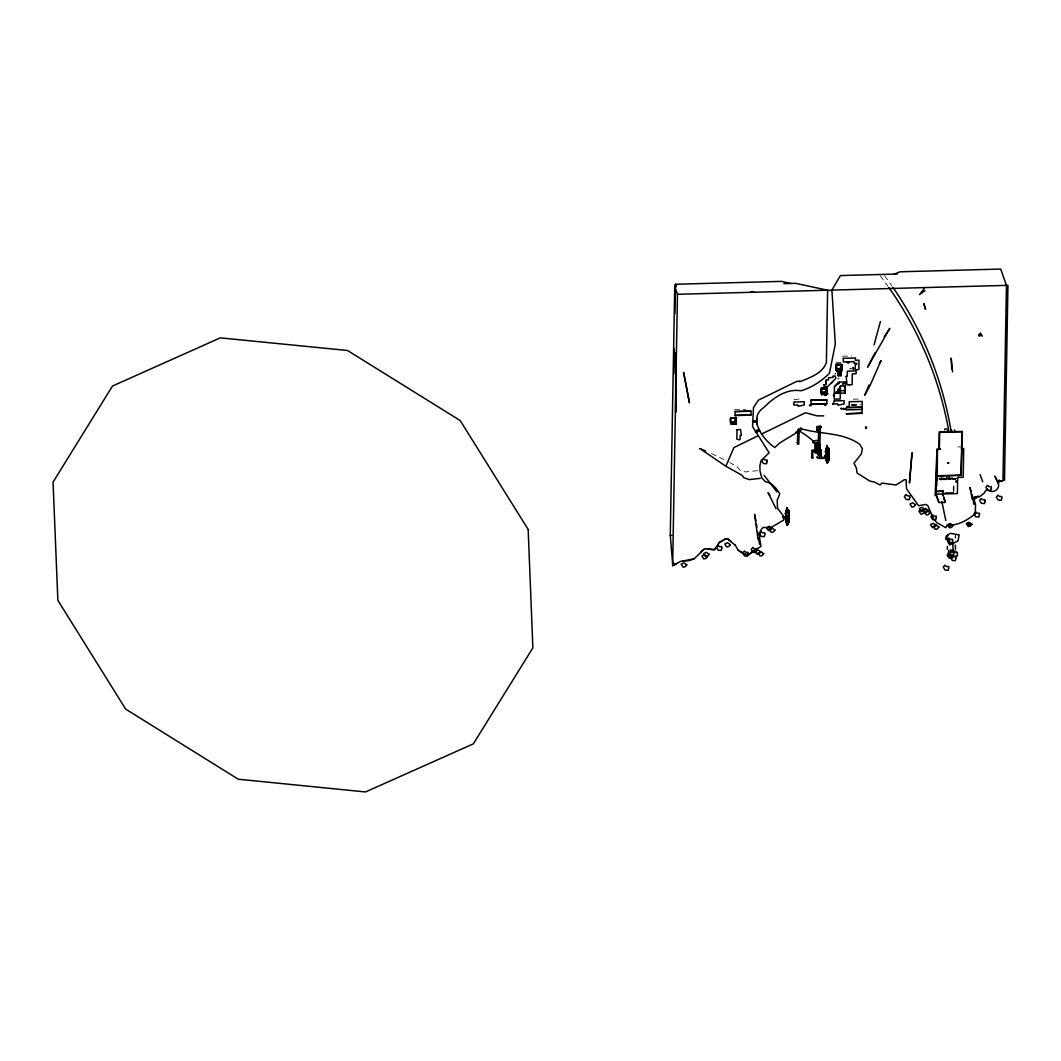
<?xml version="1.0" encoding="UTF-8"?>
<svg xmlns="http://www.w3.org/2000/svg" width="1061" height="1061" viewBox="0 0 1061 1061"><rect width="100%" height="100%" fill="white"/><g stroke="black" fill="none" stroke-linecap="round" stroke-linejoin="round"><path stroke-width="0.75" stroke-dasharray="5 3.75" d="M939.582 478.79L940.325 479.93L938.998 478.617M941.359 479.904C939.277 476.336 941.425 481.707 941.744 478.591C943.799 479.89 943.773 477.211 944.462 479.347M941.863 479.89L941.637 478.683M942.234 492.834L942.34 490.885M942.897 479.864L942.672 478.697M942.672 492.914L942.712 490.792M943.11 492.98L943.149 490.5L937.805 490.646M943.415 479.851L943.189 478.644M944.462 430.169L944.489 428.923L947.433 428.843M943.534 493.033L943.587 490.195L936.505 490.394M944.754 430.023L944.728 429.148L947.181 429.082M944.449 479.824L944.21 478.657M946.001 479.784L945.736 478.564L944.767 478.551L946.001 479.784L946.478 478.445L947.539 479.731L947.937 478.431L949.608 479.678L949.104 479.214M946.505 479.771L946.279 478.551M947.314 478.577L946.266 479.028M948.057 479.718L947.831 478.511M949.091 479.691L948.852 478.538M950.643 479.652L950.377 478.445L949.409 478.431L950.643 479.652L951.12 478.312L952.181 479.612L952.579 478.299L954.25 479.559L953.746 479.095M949.476 477.994L949.515 476.031M951.147 479.638L950.921 478.431M951.956 478.445L950.948 478.869M952.698 479.599L952.473 478.392M953.255 491.243L953.362 484.85M953.733 479.572L953.494 478.405M953.587 491.19L953.693 485.023M953.919 491.137L954.025 485.195M955.285 479.532C953.348 476.482 955.006 480.792 956.279 478.166M955.789 479.519L955.563 478.299M940.086 478.763L940.325 479.93M941.624 479.201L942.659 479.174M943.176 479.161L944.21 479.134M944.728 478.644L944.966 479.811M947.818 479.041L948.852 479.015M949.37 478.524L949.608 479.678M952.46 478.909L953.494 478.882M954.011 478.339L954.25 479.559M955.55 478.829L956.266 478.657M956.213 480.567L956.253 481.681M956.253 481.031L956.226 482.675M956.226 480.832L956.133 482.463L956.16 480.328M955.629 538.285L955.47 535.566M954.993 537.211L955.484 535.792M956.24 481.362L955.868 481.044M955.974 482.264L956.253 481.27M799.066 398.989L793.495 399.772M937.566 492.065L939.688 491.999M757.607 470.633L745.339 471.959L739.597 469.864L737.7 467.278L729.888 462.569M842.567 356.217L851.678 355.965M835.935 362.889L841.36 362.743M836.347 363.286L840.922 363.154M853.256 399.215L861.36 398.989M851.665 404.665L861.174 404.4M851.532 404.904L858.017 404.718M851.373 405.62L857.726 405.448M734.61 409.758L745.711 409.466M957.804 446.946L960.974 446.867M946.836 477.808L949.263 477.742M939.104 478.179L956.571 477.795M939.383 478.657L956.584 478.193M937.937 491.004L942.738 490.872M937.738 491.468L941.863 491.429M711.586 453.591L728.589 461.774M946.399 477.225L946.664 477.98M941.611 477.357L941.889 478.153M942.765 490.58L937.871 491.19L942.301 491.508M835.498 373.366A4.721 1.22 -66.6 0 1 834.994 374.148M834.98 374.029A6.247 1.406 -52.8 0 1 835.537 373.087M880.232 275.794A411.535 382.636 -19.4 0 1 887.911 286.178M884.582 275.688A412.198 383.26 -19.4 0 1 892.089 286.112"/><path stroke-width="1.5" d="M675.95 352.862L675.685 412.53L675.565 353.326M789.304 511.853L788.92 510.527L789.159 520.235A7.706 7.162 -19.4 0 1 787.501 524.744L787.381 524.333A7.732 7.188 -19.4 0 0 789.026 519.877L788.535 522.211M826.095 449.4L826.028 458.604A7.122 6.618 -19.4 0 0 827.514 462.583L827.859 461.535M674.12 563.404L672.621 563.444L670.273 535.42L674.73 286.589L676.228 286.55L675.419 284.255L781.559 281.377L790.737 283.446M673.828 373.485L674.265 348.698M674.889 313.99L675.419 284.255L675.433 287.544M677.886 562.675L672.647 565.792L677.448 294.295L674.73 286.589M730.605 421.907L730.777 423.259L730.777 422.464M735.18 421.456L735.008 418.18L730.432 418.313C727.939 423.286 738.032 423.167 735.008 418.18M736.268 423.75L736.374 417.649L730.949 417.795L730.843 423.896L736.268 423.75L735.671 417.265M735.817 421.814L735.671 420.62M735.843 420.766L735.711 418.591M736.016 421.098L736.228 419.904M975.258 513.776C967.009 520.434 957.924 525.832 947.049 525.089L945.935 527.741L936.757 522.622L933.322 518.365L927.805 505.54L925.722 504.452L918.574 505.726L906.479 488.697L906.134 479.824L904.463 479.678L895.922 484.996L881.903 483.073L880.06 484.97L874.582 482.118L869.755 481.031L857.102 473.034L856.307 467.967L853.972 463.18L861.36 453.962L862.381 448.631L859.702 444.294C842.925 432.291 821.479 434.4 802.408 429.121L779.676 442.994L774.742 447.57C763.058 439.559 747.249 418.458 763.867 407.464C773.615 397.729 786.387 388.392 800.896 390.78C811.638 387.742 821.453 381.124 829.41 373.366L835.299 344.029L831.904 290.104L840.378 275.568L897.274 274.03M782.713 516.866L785.936 516.734L782.7 516.853L782.7 517.569L785.922 517.45M787.381 524.306L785.869 520.367L786.559 510.487M786.44 515.978L786.546 511.959M786.745 522.105L786.758 521.031L788.098 520.991L788.071 522.065L786.745 522.105L788.044 522.039M788.044 522.052L788.058 521.017M799.212 430.156L798.708 444.161L797.474 444.095L797.753 430.196M799.344 430.262L799.079 428.962M812.447 404.175L813.681 404.148M811.89 455.766C812.116 457.357 811.837 453.909 812.182 455.925L811.665 455.434M812.779 441.349C812.249 444.811 814.357 438.047 818.416 441.27L818.628 428.074L819.874 426.111L821.32 426.933L820.325 428.511L819.755 450.753L821.36 450.713M812.753 458.087L812.673 451.084M814.53 404.122L815.776 404.095M812.673 451.243L814.755 451.416L814.981 452.57M814.424 449.997L814.928 450.448L814.914 442.636L813.031 442.875L813.15 441.853M818.588 442.676L815.803 442.716L815.856 443.869M816.652 404.069L817.885 404.029M816.108 445.514L816.267 445.647M816.081 452.795L816.386 442.464M816.718 429.214L816.758 430.355L817.607 430.328C818.601 428.564 815.392 429.506 817.633 429.36M816.943 428.233L817.686 426.615L817.646 428.326L816.957 426.946M816.877 448.697L816.983 450.991L817.872 451.018M816.798 444.188L817.447 448.524L818.906 448.485L818.933 447.105L817.474 447.145L817.103 445.554M818.84 450.872L816.877 450.355L817.381 451.814L818.84 451.774L818.827 453.153L817.355 453.193L816.877 450.355L818.707 449.466M816.93 447.066L817.063 444.93L817.089 446.376M816.97 457.066C816.546 459.227 826.095 458.67 825.047 456.92C817.368 461.376 822.116 439.214 819.821 457.066L817.142 457.198M817.103 449.32L818.137 449.559M817.567 429.188L817.607 430.328M817.607 428.206L817.421 426.535L818.124 426.641M817.355 453.193L817.381 451.814L818.827 453.153M817.447 448.524L817.474 447.145L818.906 448.485M818.097 427.928L818.084 426.522M818.681 404.016L819.914 403.976M817.925 451.734L817.965 448.763M818.363 427.994L817.394 427.835L818.363 427.994L818.349 426.588L817.421 426.535M819.795 451.044L821.055 450.421L821.267 454.453L818.177 454.917L818.376 442.543L818.813 443.246M818.575 449.267L818.416 450.156L817.951 449.201A23.156 4.244 -87.7 0 0 817.792 448.272M818.747 439.161L819.039 437.291L818.469 439.148M819.039 432.835L819.052 431.8M818.615 432.968L818.562 431.946M819.503 428.989L820.657 426.535M820.63 403.962L821.877 403.923M821.625 394.612L821.745 388.512L827.169 388.366L827.049 394.467L821.625 394.612L821.042 388.127M820.219 449.426L820.06 449.44A15.835 7.095 1.9 0 1 819.622 449.731L821.068 449.692L821.254 454.758L818.15 454.837M821.174 392.902L821.134 391.96M821.148 390.607L821.028 391.018M821.187 389.307L821.068 389.719M821.386 393.472L821.572 393.18M820.882 450.116L821.108 454.798M822.593 403.909L823.84 403.87M824.622 403.843L825.869 403.817M825.962 392.172L825.79 388.896L821.214 389.029C818.508 394.095 828.986 393.817 825.79 388.896M826.121 383.75L826.134 382.915M826.148 382.437L826.161 381.602M826.161 381.005L826.174 380.17M738.138 550.075L743.403 553.895L748.443 554.863L760.923 546.335C760.22 539.916 757.077 532.357 763.283 527.397L770.352 527.927L783.694 520.062L784.066 517.635L783.005 515.434L777.514 508.246L777.183 500.434L779.795 493.763C776.453 488.285 771.957 482.795 765.273 481.694L761.758 477.795L760.008 471.071L759.901 465.527L761.095 460.607L769.092 452.782L752.554 426.535L753.469 407.517L758.376 400.143L796.479 381.522L799.636 381.032L799.729 381.814C809.729 377.544 822.474 373.724 826.386 362.477L827.62 290.223L795.551 283.314L783.88 283.632M824.954 457.782L825.073 457.092M826.466 387.981L826.386 392.557L820.962 392.703M826.254 449.387C826.108 447.397 824.689 460.116 827.209 462.026M827.036 394.281L827.142 388.459M826.386 454.426L826.439 455.235L826.731 449.174L828.084 448.551L828.946 449.745L826.559 449.798M826.771 458.896L826.758 459.983L828.084 459.943L828.097 458.856L826.771 458.896L826.798 459.957L828.057 459.93M828.508 449.466L826.877 445.54L826.028 450.859L826.068 451.548L826.93 450.938L826.824 451.92M827.036 449.837L828.402 449.798M827.195 453.936L827.156 456.615L828.535 456.588M828.27 453.909L828.27 457.039M829.079 448.79L828.8 458.113A7.361 6.843 -19.4 0 1 827.699 461.721M829.172 458.113L829.079 449.214M834.357 393.352L845.246 393.047L845.418 381.933L838.999 382.106L834.437 386.814L834.251 399.161L840.219 399.002L840.418 385.979L845.338 385.846M836.492 370.899L836.612 364.798L842.023 364.652L841.917 370.753L836.492 370.899L835.909 364.414M836.041 369.188L835.935 368.048M836.081 365.316L836.227 368.512L840.829 368.459L840.657 365.183L836.081 365.316L835.896 367.305M836.254 369.745L836.439 369.467M836.254 368.578L835.935 365.209M836.585 393.193L836.598 391.947L840.325 391.841L839.941 387.504M838.256 375.687L837.938 371.642L838.256 375.687L841.28 375.607L841.081 371.416M838.11 373.777L838.19 374.745L838.031 373.883M838.774 391.88L838.827 388.777L840.378 388.737L839.728 387.053M837.885 374.639L839.278 374.268L839.331 371.27M839.821 391.177L839.835 390.408M839.848 390.116L839.861 389.36M840.033 392.358L840.06 391.098M840.126 386.88L840.285 388.14M841.028 374.652L841.002 371.549M841.267 368.764L841.917 370.753L841.333 364.268M841.771 364.573L841.758 365.249M844.437 386.284L845.246 393.047M862.116 407.053L849.132 407.397L849.238 401.761L862.208 401.403L861.996 413.339L846.134 413.777L861.996 413.1M936.147 495.235L936.969 449.241L940.59 449.148L937.473 449.705L937.221 480.023L936.505 479.453M936.611 485.991L936.717 480.036M937.221 480.023L937.447 478.657M937.42 476.23L937.407 476.707M938.892 449.188L939.197 432.052L948.892 431.787L939.675 432.49L939.37 449.174M942.645 495.063L942.659 493.975L945.245 501.322M948.759 462.914L947.619 462.981L948.653 463.087M893.004 287.438A412.198 383.26 -19.4 0 1 951.173 431.721L961.876 431.893L961.571 448.578M953.879 554.319L953.905 552.847A8.554 1.034 88.4 0 1 952.937 546.627A7.135 0.862 88.4 0 1 952.844 542.317M957.42 552.595L957.354 556.044L948.282 556.282L948.348 552.834L950.218 551.959L957.42 552.595L953.72 550.314M937.009 475.752L960.842 475.103L961.743 448.949L961.279 475.434L936.465 476.084L936.823 477.105M962.062 448.564L962.367 431.416L951.173 431.721M1002.977 478.988L1006.451 285.369L1000.709 269.056L900.139 271.788L894.264 274.109M975.311 513.935L975.51 504.28L973.865 499.254L974.356 496.72L979.117 496.999L983.892 493.392L987.009 488.949A6.366 5.915 -19.4 0 0 995.709 490.447A6.366 5.915 -19.4 0 0 997.698 482.158L1004.515 480.195L1007.95 285.329L831.904 290.104M787.952 510.288L786.864 507.675L786.174 516.309L787.05 525.222M826.731 445.567L826.333 452.623M935.165 495.792L936.969 449.241M825.949 457.768L828.973 458.127M786.572 510.58L787.594 509.731A34.907 2.745 82.1 0 0 786.718 507.662L786.174 516.309M826.877 445.54L826.267 452.742M826.307 452.596L826.572 449.413M785.869 520.367L786.281 516.375L785.936 520.447M818.084 447.318L818.336 444.44L820.02 444.387L820.06 449.44M786.148 515.832C783.098 508.551 794.278 510.646 785.551 512.436L786.612 511.654L785.909 518.06L786.533 516.004L788.867 516.057M826.294 452.318L826.572 449.532L825.564 450.315L826.625 449.532L829.238 453.259M828.999 458.644L828.999 458.127A7.706 7.162 -19.4 0 1 827.5 462.623M787.262 525.195L787.395 523.975M827.262 463.073L827.408 461.84A6.777 6.3 -19.4 0 1 826.413 458.577M786.095 515.474L786.559 511.654L785.153 513.856M826.254 452.079L826.572 449.532L825.166 451.734M786.174 511.946L786.108 511.004M978.786 335.316L978.905 334.547M796.254 431.747L795.975 432.344M797.819 442.225L797.912 443.007L797.713 442.331M800.763 428.485L801.493 428.697L800.604 427.915M788.88 510.805L788.681 510.328M788.747 515.341L789.052 514.824M789.013 515.195L788.827 514.439M810.312 405.421L809.768 405.726M810.723 404.917L809.357 405.448M810.843 405.474L810.936 404.917M810.259 405.09L811.294 405.581M812.103 455.819L812.023 456.071M811.997 450.753L814.967 450.341L811.798 450.355L811.692 458.047L812.859 457.941M815.71 447.211L816.028 447.822L816.068 446.349M815.71 446.495L816.121 447.304M816.028 452.344L815.803 451.774M824.994 395.156L825.803 395.024M825.087 394.069L825.79 395.567L825.365 394.626M826.081 395.488L825.988 394.798M818.084 449.32L818.853 451.071M825.06 405.408L824.782 405.209M827.912 393.91L828.004 393.631M833.667 395.528L833.442 396.018M833.429 395.05L833.973 394.758M833.362 404.307L832.62 403.777M835.909 392.132L835.723 392.729M826.134 454.121L826.572 454.837M838.203 378.578L838.628 378.565M837.633 384.135L837.925 384.414M838.946 383.512L838.614 382.902L839.132 383.366M838.256 391.337L838.469 390.766M838.15 390.024L838.256 390.448M828.19 458.896L828.561 458.299L828.349 459.307M828.694 456.031L828.734 455.103M828.323 458.67L828.389 458.737M842.58 383.949L842.686 384.612M842.726 384.493L842.739 383.936M847.447 362.278L847.076 362.53M844.304 383.048L844.251 382.769M847.54 362.517L847.62 362.729M841.201 408.206L840.975 408.485M848.124 362.477L848.813 362.862L847.752 362.212M841.041 408.671L841.917 408.989L841.174 408.458M843.23 408.697C845.299 409.878 842.381 407.676 843.893 408.419M850.193 368.711L850.458 368.552M845.524 409.413L845.007 408.671M852.142 368.737L852.567 368.233M845.896 408.538L845.537 408.498M853.256 367.411L853.004 368.034M847.593 406.84L847.606 406.39M853.654 369.387L853.654 368.896M866.267 427.676L866.426 428.472L865.444 427.132M866.492 428.047C864.702 427.981 867.951 426.721 865.617 427.862M866.413 427.649L865.909 428.007M982.022 335.263L982.221 336.31M786.824 513.657L785.976 512.98L786.864 507.675M828.853 459.44L828.906 458.922M874.105 344.812L880.405 321.523M816.851 451.734L816.718 448.697M979.409 336.072L981.186 334.878M826.851 451.575L826.744 450.766M788.721 517.224L788.456 517.94M828.548 460.116L828.11 461.31L828.469 460.58M828.402 451.031L828.495 451.867M786.241 511.508L787.368 510.314L788.853 510.832M868.959 384.997L864.702 395.236L869.702 386.257L881.054 360.66L879.264 363.419M797.487 442.397L797.487 442.901M797.514 442.357L797.554 443.1M838.004 389.281L838.203 389.573M838.522 391.191L838.11 389.891L838.561 391.045M815.989 446.469L815.975 446.906M812.076 455.859L812.129 455.381M818.588 443.525L818.734 443.684M818.641 451.23L818.283 450.328M844.118 408.896L843.362 409.002M846.771 406.416L847.726 406.801M866.028 427.291L865.882 428.127M788.416 522.596L787.885 523.776L788.217 522.954M875.206 352.517L867.646 367.146L889.808 328.34L884.198 336.828M726.069 465.766L733.894 447.583L757.925 435.859M826.996 461.734L827.421 462.291L828.071 461.19M821.386 427.026L819.888 426.164M786.281 516.375L784.875 518.643L786.334 516.389L785.273 517.198M826.347 454.254L824.888 456.522L826.294 454.254L825.286 455.076M979.064 334.547L980.284 333.379L981.213 334.971M826.254 448.604L826.811 447.848L826.413 448.989M786.307 510.925L787.713 510.049M787.421 524.426L787.846 523.657L787.355 524.227M924.33 288.473L919.489 294.613L925.086 290.621M717.66 545.473L714.332 549.611L707.541 549.094M841.081 371.615L841.506 371.814M787.209 519.147L787.196 516.057L788.257 516.031L787.567 518.948M866.161 428.14L865.789 427.371M978.017 495.845L975.643 498.617L972.247 499.214L969.94 487.516L971.213 491.429M999.343 480.036L997.645 481.986L1004.462 480.023M831.453 383.087L832.58 381.827M950.431 552.118L948.693 555.274L951.889 555.685M839.026 382.199L834.437 386.814M700.711 552.184L704.517 548.895M748.376 554.704L753.986 550.42M755.472 431.151L759.119 429.466L759.278 430.925A2.109 0.769 -25.6 0 0 756.546 432.185L756.016 431.098A2.109 0.769 -25.6 0 1 758.748 429.838L759.119 429.466M759.703 430.726L756.055 432.411M948.163 534.558L946.293 535.977L945.537 538.975L948.03 539.519M838.681 382.849L838.667 383.353M843.893 382.57L844.079 383.26M825.737 405.103L825.67 405.554M718.668 543.046L725.618 538.895L727.66 538.935L731.281 541.627M677.952 562.847L680.525 561.402L688.947 560.606L694.08 558.895L704.464 548.736L714.385 549.784L717.713 545.646L718.602 542.874L725.552 538.736L727.607 538.763L735.353 545.354M951.147 542.516L949.568 542.914L949.476 539.678M828.522 448.127L826.492 448.127M826.996 448.365L827.726 447.928M672.581 565.632L676.52 563.882M949.064 524.24L949.94 524.015C953.468 524.97 948.547 527.688 948.561 524.678M694.013 558.723L682.369 561.15M827.381 448.193L829.118 448.909M760.326 478.339L749.093 479.599L743.841 477.702L742.09 475.341L725.724 466.124L699.783 448.538L705.684 451.058M949.754 545.089L949.436 544.227M677.448 294.295L827.62 290.223M827.686 290.396L831.957 290.276M835.829 368.989L841.24 368.843M839.384 369.003L838.561 369.029L839.49 369.48M838.654 370.077L839.423 370.077M839.98 370.514L840.736 370.475M838.309 372.69L841.333 372.61M838.641 375.276L839.344 375.249M840.113 375.276L840.829 375.262M848.906 384.612L849.675 384.599M822.978 387.636L822.089 387.65M839.45 390.687L844.41 390.687M825.935 392.106L821.36 392.225L821.241 389.48M834.503 393.18L836.466 393.127M810.975 400.395L826.837 399.97M810.909 404.029L826.771 403.604M862.208 407.318L846.346 407.756L846.201 409.904L862.062 409.466M735.193 411.681L751.055 411.257M735.127 415.315L750.989 414.891M752.567 421.177L756.652 421.124M730.167 421.986L735.591 421.84M734.955 422.437L734.04 421.986M756.559 422.013L752.554 422.238M733.178 423.564L733.987 423.551L733.058 423.1M730.963 423.843L736.095 423.71M818.628 429.015L820.299 428.923M797.487 430.182L799.49 430.116L798.933 428.962M816.758 430.129L817.5 430.116M948.892 432.013L951.173 431.946M818.323 444.798L820.007 444.745M816.957 445.686C818.296 444.944 817.779 447.57 816.798 444.029M826.068 450.952L826.93 450.938M829.132 450.872L828.508 451.562L829.052 450.779M814.782 451.495L812.938 451.469M814.742 452.636L816.121 452.662M826.466 454.148L828.866 453.936M827.368 462.092L827.421 462.291A7.215 6.698 -19.4 0 1 825.896 458.286L825.935 458.325M945.165 493.06L953.229 492.834M789.132 513.007L789.172 513.63M786.015 513.086L786.785 513.06M670.273 535.42L671.772 535.381M949.794 544.174L948.176 542.808M823.8 415.859L817.076 415.859L805.432 412.742L761.546 434.068M950.377 542.847L951.2 542.861M750.817 291.815L753.973 292.252M839.278 374.268L840.909 374.56L841.28 375.607M949.409 542.144L948.759 542.357M948.375 539.837L946.478 538.975L946.757 537.887L947.791 535.142L950.285 533.325L959.131 534.916L958.03 540.778L951.69 544.227L949.555 542.914M746.467 555.128L738.204 550.248L735.3 545.182M833.164 403.551L832.633 404.307M980.258 333.287L980.961 334.149M829.172 449.028L827.633 447.755A34.907 2.745 82.1 0 0 826.731 445.527M787.991 509.784L788.84 510.513M979.33 336.032L978.746 335.236M951.889 549.89L954.462 551.906M764.132 475.275L776.891 491.906M817.885 449.559L818.628 450.05L817.965 449.798M950.205 549.863L951.757 551.866M769.875 495.222L768.031 492.583L775.962 508.59M528.046 529.24L460.169 420.527L347.517 350.488L220.277 337.862L112.493 386.032L53.05 482.105L57.864 600.34L125.649 709.093L238.248 779.212L365.501 791.944L473.339 743.854L532.874 647.847L528.166 529.611M758.748 429.838L759.278 430.925M758.323 429.652L758.854 430.739M756.069 430.686L756.599 431.774M756.016 431.098L756.546 432.185M998.388 483.537L994.886 476.057L997.698 482.158M948.295 541.415L946.757 538.365M828.933 448.392L829.264 449.307M980.165 474.652L982.685 481.787M961.279 448.962L963.72 448.524L963.202 477.304L957.685 477.45L957.393 493.577L936.173 494.161L938.76 501.495M954.489 429.904L955.086 431.615M951.531 429.984L952.141 431.694M947.42 430.09L948.017 431.814M937.102 476.416L937.34 477.092M936.823 476.694L937.327 477.583M936.996 478.856L937.234 479.532M943.68 497.994L945.232 502.41L938.733 502.582L936.664 496.707M841.36 365.594L841.307 368.3M841.877 366.907L841.678 368.074M841.36 366.324L841.85 367.862M840.829 368.459L840.657 365.183M841.108 372.743L841.254 373.618M841.041 373.883L841.201 374.758M835.935 366.005L835.909 366.575M838.031 373.485L838.19 374.294M835.869 368.631L836.625 370.846M840.312 386.337L840.285 387.398M839.715 388.074L839.914 388.75M839.543 390.952L840.325 393.18M827.063 388.75L827.049 389.48M826.665 389.825L826.439 392.013M827.01 390.62L826.983 392.305M826.492 390.037L826.996 391.575M826.466 390.965L826.612 391.801M826.4 392.477L827.049 394.467M826.254 392.61L826.89 394.427M825.644 392.676L824.821 392.703M824.622 393.193L823.694 392.742M821.002 392.345L821.758 394.559M756.772 418.18L756.665 424.44M789.198 511.588L788.787 520.248A7.361 6.843 -19.4 0 1 787.686 523.855M786.082 511.667L786.015 520.726A7.122 6.618 -19.4 0 0 787.501 524.718A7.215 6.698 -19.4 0 1 785.936 520.553M736.268 418.034L736.268 418.763M735.697 419.36L735.843 420.023M735.684 420.249L736.188 421.588M735.658 421.297L736.241 423.564M734.849 421.96L734.093 421.999M733.721 421.999L732.912 422.026M948.534 550.46L949.038 552.821M941.863 501.654L945.828 520.54M817.235 445.355L817.249 445.885A23.156 4.244 -87.7 0 1 817.487 446.88M971.929 494.201L973.958 504.426M755.962 520.871L754.57 514.333L758.098 539.558M756.44 523.988L756.917 527.118M757.634 531.8L758.111 534.916M758.588 538.046L759.543 544.293M955.576 549.187L955.271 545.102M829.172 448.936L829.317 449.731M952.566 371.841L951.187 358.127L951.69 368.963M826.625 458.631L827.063 463.087M947.473 549.333L947.261 546.375M817.567 450.766A15.835 7.095 1.9 0 1 816.983 450.991M799.265 430.899A61.498 24.615 20.4 0 1 816.93 444.559M888.853 287.504A411.535 382.636 -19.4 0 1 948.892 431.787M827.381 462.278A7.188 6.684 -19.4 0 1 825.882 458.233L825.935 458.206A7.162 6.658 -19.4 0 0 827.381 462.251A7.732 7.188 -19.4 0 0 829.039 457.755M787.381 523.909A6.777 6.3 -19.4 0 1 786.4 520.699M838.057 369.732A6.247 1.406 -52.8 0 1 838.827 368.91M838.071 368.936A3.859 1.101 -60.5 0 1 837.819 369.878M837.328 368.949A4.721 1.22 -66.6 0 1 837.049 369.918M735.193 411.443L735.127 415.554L750.989 415.13L751.055 411.018L735.193 411.443M736.984 429.678L736.825 439.108C743.589 441.787 737.422 434.944 741.467 435.249L740.498 429.586L736.984 429.678M794.291 402.013C791.347 408.127 798.535 402.649 798.164 406.217L804.211 405.05L804.265 401.734L794.291 402.013M810.975 400.156L810.909 404.268L826.771 403.843L826.851 399.732L810.975 400.156M824.079 384.719L824.039 386.841L827.5 386.748L835.816 378.366L835.299 376.045L832.858 376.111L832.832 377.544L828.588 377.663L828.548 379.851L826.267 379.918L826.174 384.652L824.079 384.719M834.171 400.925C831.227 407.039 838.415 401.562 838.031 405.143L844.092 403.962L844.145 400.66L834.171 400.925M843.309 358.313L843.243 361.934L854.065 361.642L854.039 363.313L856.797 363.247L856.771 364.308L855.338 364.347L855.232 369.679L858.813 369.586L858.986 360.143L855.405 360.236L855.445 357.981L843.309 358.313M846.161 376.35L847.076 384.838L852.129 384.692L852.328 373.857L856.081 373.751L856.134 370.926L847.315 371.178L847.222 376.323L846.161 376.35M911.651 456.071L909.436 482.967L912.181 452.689L911.651 456.071M721.732 548.272L721.255 550.42L718.125 550.195L716.361 547.197L717.979 545.288L719.358 546.601L721.812 546.654L721.732 548.272M767.037 461.601L766.559 463.75L763.429 463.524L761.652 460.54L763.283 458.617L764.663 459.93L767.103 459.983L767.037 461.601M748.058 554.014L747.594 556.163L744.464 555.937L742.687 552.94L744.305 551.03L745.684 552.343L748.138 552.396L748.058 554.014M756.559 550.434L756.095 552.582L752.952 552.357L751.188 549.359L752.806 547.449L754.185 548.762L756.639 548.816L756.559 550.434M764.822 534.505L764.358 536.654L761.228 536.428L759.451 533.444L761.069 531.534L762.448 532.834L764.901 532.887L764.822 534.505M909.728 497.543L909.264 499.691L906.134 499.466L904.357 496.482L905.975 494.572L907.354 495.872L909.808 495.925L909.728 497.543M936.253 517.768L935.789 519.917L932.659 519.691L930.882 516.707L932.5 514.797L933.892 516.097L936.332 516.15L936.253 517.768M952.566 540.964L952.088 543.113L948.958 542.887L947.194 539.903L948.813 537.98L950.192 539.293L952.645 539.346L952.566 540.964M948.653 568.139L948.189 570.288L945.046 570.062L943.282 567.078L944.9 565.155L946.279 566.468L948.733 566.521L948.653 568.139M952.619 556.136L952.155 558.285L949.011 558.059L947.248 555.075L948.866 553.152L950.245 554.465L952.698 554.518L952.619 556.136M955.855 558.497L955.391 560.646L952.247 560.42L950.484 557.423L952.102 555.513L953.481 556.826L955.934 556.879L955.855 558.497M979.409 514.903L978.945 517.052L975.802 516.826L974.038 513.829L975.656 511.919L977.035 513.232L979.489 513.285L979.409 514.903M985.019 501.415L984.542 503.564L981.412 503.338L979.635 500.341L981.266 498.431L982.645 499.744L985.099 499.784L985.019 501.415M991.292 488.299L990.828 490.447L987.698 490.222L985.921 487.224L987.539 485.315L988.932 486.628L991.372 486.681L991.292 488.299M1001.73 498.139L1001.252 500.288L998.122 500.063L996.359 497.078L997.977 495.155L999.356 496.468L1001.809 496.521L1001.73 498.139M686.772 564.903L685.114 566.786L683.085 567.158L681.189 564.213L683.921 562.9L686.772 564.903M707.462 556.64L705.804 558.524L703.775 558.895L701.878 555.951L704.61 554.624L707.462 556.64M709.172 554.333L707.515 556.216L705.472 556.587L703.576 553.63L706.308 552.317L709.172 554.333M730.392 544.678L728.735 546.561L726.692 546.932L724.796 543.988L727.528 542.662L730.392 544.678M760.843 551.945L759.172 553.829L757.143 554.2L755.246 551.243L757.978 549.93L760.843 551.945M763.668 553.723L762.01 555.606L759.968 555.977L758.071 553.033L760.803 551.707L763.668 553.723M772.116 528.325L770.458 530.208L768.416 530.58L766.533 527.622L769.252 526.309L772.116 528.325M774.941 530.102L773.283 531.985L771.241 532.357L769.358 529.412L772.076 528.099L774.941 530.102M915.577 504.784L913.906 506.667L911.876 507.052L909.98 504.094L912.712 502.781L915.577 504.784M924.887 509.307L923.229 511.203L921.2 511.574L919.303 508.617L922.036 507.304L924.887 509.307M924.542 511.853L922.871 513.736L920.842 514.108L918.945 511.163L921.677 509.837L924.542 511.853M928.269 510.447L926.598 512.33L924.569 512.702L922.672 509.744L925.404 508.431L928.269 510.447M930.073 512.702L928.402 514.585L926.372 514.97L924.476 512.012L927.208 510.699L930.073 512.702M936.107 525.314L934.449 527.198L932.407 527.569L930.524 524.625L933.242 523.298L936.107 525.314M938.932 527.092L937.274 528.975L935.232 529.346L933.348 526.402L936.067 525.089L938.932 527.092M953.083 525.566L951.412 527.45L949.383 527.821L947.486 524.877L950.218 523.55L953.083 525.566M970.218 523.776C969.303 526.813 965.537 522.967 968.773 522.755L970.218 523.776M971.903 524.306L970.245 526.19L968.202 526.574L966.319 523.617L969.038 522.304L971.903 524.306M840.498 368.963L839.861 369.467L840.498 368.963M839.304 375.01L838.667 375.514L839.304 375.01M840.789 375.01L840.153 375.528L840.789 375.01M824.596 393.777L823.959 394.294L824.596 393.777M825.75 393.711L825.113 394.228L825.75 393.711M756.586 420.938L752.567 421.045L756.586 420.938M734.968 422.994L734.331 423.511L734.968 422.994M789.013 519.691L785.896 519.784L789.013 519.691M925.55 309.308L923.906 303.897L925.55 309.308M686.029 384.52L683.536 372.358L689.411 402.795L686.029 384.52"/></g></svg>
